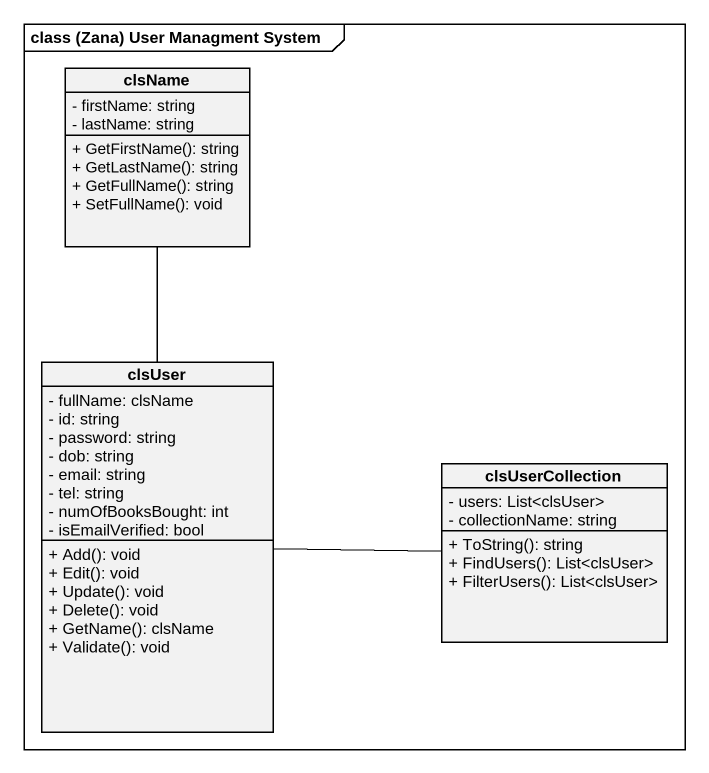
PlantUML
@startuml
mainframe class (Zana) User Managment System
hide circle
hide empty members
skinparam classAttributeIconSize 0
class clsName {
  - firstName: string
  - lastName: string
  + GetFirstName(): string
  + GetLastName(): string
  + GetFullName(): string
  + SetFullName(): void
}
class clsUser {
  - fullName: clsName
  - id: string
  - password: string
  - dob: string
  - email: string
  - tel: string
  - numOfBooksBought: int
  - isEmailVerified: bool
  + Add(): void
  + Edit(): void
  + Update(): void
  + Delete(): void
  + GetName(): clsName
  + Validate(): void
}
class clsUserCollection {
  - users: List<clsUser>
  - collectionName: string
  + ToString(): string
  + FindUsers(): List<clsUser>
  + FilterUsers(): List<clsUser>
}
clsName -- clsUser
clsUserCollection -left- clsUser
@enduml
